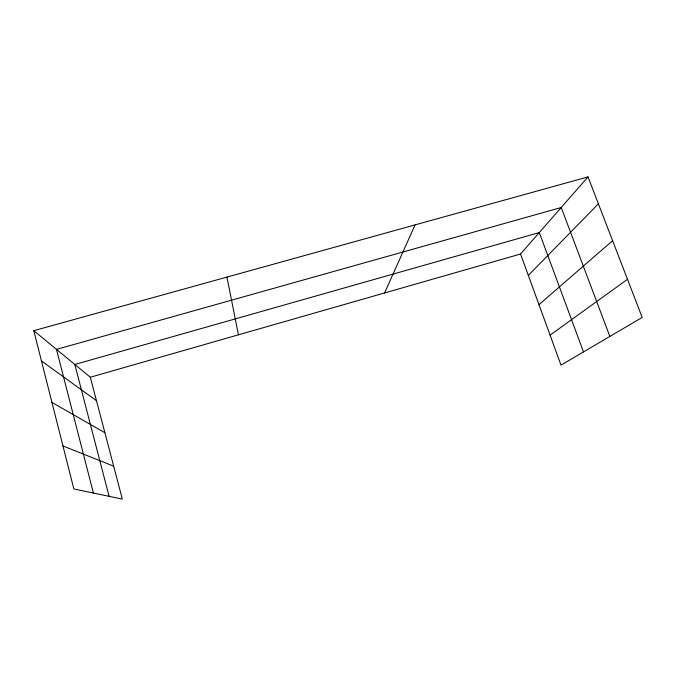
<?xml version="1.0" encoding="UTF-8"?>
<svg xmlns="http://www.w3.org/2000/svg" width="676" height="676" viewBox="0 0 676 676"><rect width="100%" height="100%" fill="white"/><g stroke="black" fill="none" stroke-linecap="round" stroke-linejoin="round"><path stroke-width="1.01" d="M384.576 292.962L415.072 224.888M520.528 254.024L588.01 176.901L642.2 317.424L561.004 365.125L520.528 254.024L90.322 377.25L33.8 330.691L588.01 176.901M528.328 275.428L598.395 203.831M538.975 304.648L612.608 240.69M550.078 335.144L627.505 279.306M62.961 445.949L113.678 466.178M51.951 402.431L104.89 432.724M41.456 360.95L96.482 400.699M609.837 336.437L561.224 207.515L56.488 349.382L93.398 493.049M583.481 351.917L539.304 232.561L74.808 364.474L109.089 496.336M90.322 377.25L122.322 499.099L73.845 488.959L33.8 330.691M226.925 277.092L238.442 334.823"/></g></svg>
